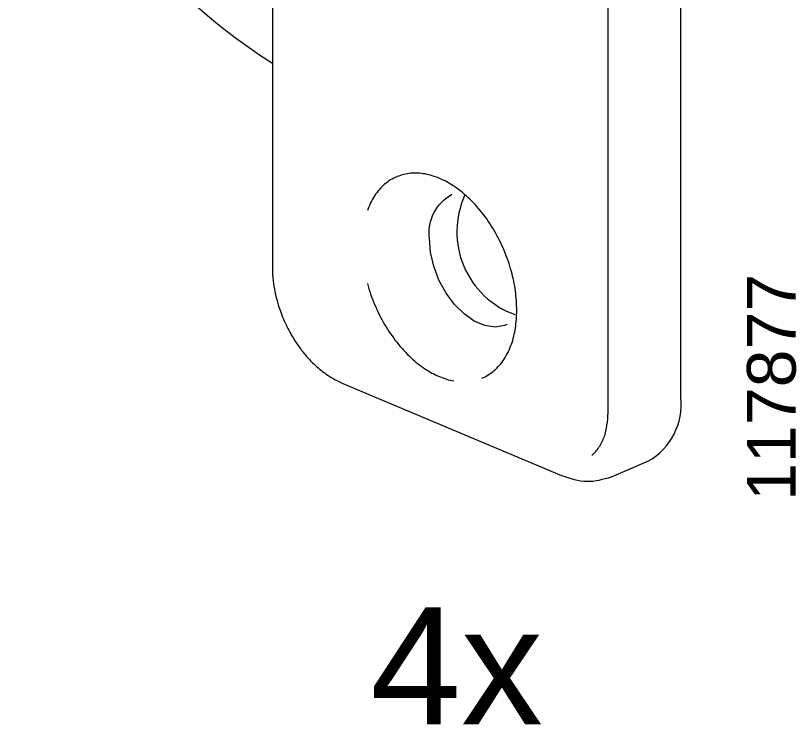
# Model space of a CAD drawing. Header units: metres. Extents: x -0.7 to 7.4, y 0 to 11.2.
# Drawn here: x -0.28743 to -0.2571, y 0.66156 to 0.6891 of the extents above; entities that cross this region are included whole.
import ezdxf

# ---------------------------------------------------------------- set-up
doc = ezdxf.new("R2010")
doc.units = ezdxf.units.M
doc.header["$MEASUREMENT"] = 0
doc.layers.add('PDF3_Geometry_Num_Penna__7', color=7, linetype='Continuous', lineweight=18)
doc.layers.add('PDF3_Text_Num_Penna__7', color=7, linetype='Continuous', lineweight=18)
doc.styles.add('GENERATED_STYLE_1', font='Arial.ttf')

msp = doc.modelspace()

# ---------------------------------------------------------------- linework, layer by layer
at = {"layer": 'PDF3_Geometry_Num_Penna__7', "color": 7, "linetype": 'Continuous', "lineweight": 18, "flags": 128}
for points in [[(-0.2643300898717363, 0.6711617759539843), (-0.2642811595939585, 0.6711817431762065), (-0.2628679670939585, 0.6717798073428731, 0.3011765398331924), (-0.2615967323717363, 0.6742692895650955), (-0.2615967323717362, 0.7195846534539844, 0.2790798484097051), (-0.2644272801495141, 0.7244039153984287), (-0.2729207579272918, 0.7279860209539843, 0.2085315485358412), (-0.2744800357050696, 0.7280447584539843), (-0.2758932634828474, 0.727446800120651)], [(-0.2680155240384029, 0.6783996117873177, 0.03530637182812463), (-0.2681735684828472, 0.6791623173428732, 0.03160740580516051), (-0.2684526157050696, 0.6799698256762066, 0.03334621515142939), (-0.2688431407050696, 0.6807505228984287, 0.03455454408813392), (-0.2693239768161806, 0.6814543145650955, 0.01771235247869211), (-0.2695867962606251, 0.6817605256762066, 0.01907000198768082), (-0.2698630212606251, 0.6820385145650955, 0.04005370031009161), (-0.2704066518161808, 0.682470667342873, 0.04773923977340296), (-0.2709700379272918, 0.682775820120651, 0.05639690187285164), (-0.2715337768161807, 0.6829462117873177, 0.06634001360775348), (-0.2720774073717362, 0.682972670120651, 0.07763827581202257), (-0.2726160990384029, 0.682842495120651, 0.08030453842593581), (-0.2730972879272914, 0.6825451034539839, 0.07203851434316996), (-0.2734878129272917, 0.682094606231762, 0.03040973221983402), (-0.2736409184828475, 0.681823320120651, 0.02902748866470096), (-0.2737668601495142, 0.6815216951206511)], [(-0.2683367282050696, 0.6770914765095398), (-0.2684379754272918, 0.6770537292873177), (-0.2688094504272918, 0.6769986959539843), (-0.2692077365384029, 0.677057962620651), (-0.2696148420939585, 0.6772301181762065), (-0.270012422649514, 0.6775063431762066), (-0.2703846032050696, 0.677875348731762), (-0.2707130393161807, 0.6783202015095399), (-0.2709860893161807, 0.6788218515095399), (-0.2711892893161807, 0.6793591320650954), (-0.2713145254272918, 0.6799077015095398), (-0.2713575643161807, 0.6804435709539843, -0.3072719113105071), (-0.2704802765384029, 0.682155742620651)], [(-0.2774249187606252, 0.6787986740095399, 0.01736294188848338), (-0.2773554215384029, 0.6783654628984288, 0.01685094605080817), (-0.2772725187606251, 0.6780165656762065, 0.02036477925915673), (-0.2771451659828474, 0.6776122823428732, 0.008134311465514672), (-0.277026632649514, 0.677307835120651)], [(-0.2737668954272918, 0.6786863848428732, 0.03186563151013526), (-0.2734878482050696, 0.6778781709539844, 0.03365468491369306), (-0.2730973232050695, 0.6770985320650955, 0.03487260700668701), (-0.2726161343161806, 0.676394387620651, 0.01807015980554844), (-0.2723543732050697, 0.6760878237317619, 0.01907534487069549), (-0.2720774426495142, 0.6758101876206508, 0.03983699480341883), (-0.271534517649514, 0.6753780348428733, 0.0473007056219471), (-0.2709700732050697, 0.6750725292873174, 0.05557664374384707), (-0.2704073926495141, 0.6749021376206505)], [(-0.269324082649514, 0.6750061365095398, 0.0783496125776791), (-0.2688432465384031, 0.6753031753984289, 0.06964794388337403), (-0.2684523687606252, 0.6757547309539843, 0.0299629778125609), (-0.2682996159828472, 0.6760260170650954, 0.0262983928657077), (-0.2681733215384028, 0.6763269365095398, 0.04984477905941019), (-0.2680156298717361, 0.6769555865095398)], [(-0.2767419409828474, 0.6767303378984288, 0.0142143324019984), (-0.2766078854272919, 0.6765056184539844, 0.02008506725475618), (-0.2763644687606252, 0.6761524878984287, 0.02354343982896271), (-0.2760889493161807, 0.6758159378984288, 0.02667485417601462), (-0.2757686270939584, 0.6754924406762065, 0.02621862458475251), (-0.2754123215384029, 0.6752003406762065, 0.03550713497106487), (-0.2750228548717363, 0.6749530434539843, 0.02011501082456927), (-0.2747218648717363, 0.6748075578984287), (-0.2662290926495141, 0.6712250995650955)], [(-0.2650453820939587, 0.6720099595650957, 0.06930848335536961), (-0.2647716265384031, 0.6723242845650956, 0.06599061040017644), (-0.2645726598717363, 0.6727324484539843)]]:
    msp.add_lwpolyline(points, format="xyb", dxfattribs=at)
for points in [[(-0.264423787649514, 0.718985566231762), (-0.264423787649514, 0.6736702023428732)], [(-0.2774565982050696, 0.692085555120651), (-0.2774565982050696, 0.6793435745650954)]]:
    msp.add_lwpolyline(points, dxfattribs=at)
at = {"layer": 'PDF3_Geometry_Num_Penna__7', "color": 7, "linetype": 'Continuous', "lineweight": 18}
for centre, radius, start, end in [((-0.2650232861019985, 0.7068506518560155), 0.02320724919245032, 195.098108611001, 237.6056439836942), ((-0.2668681676776229, 0.6806992181573875), 0.003424360657905745, 155.6655215785251, 250.0912254685641)]:
    msp.add_arc(centre, radius, start, end, dxfattribs=at)
for points in [[(-0.2774566687606251, 0.679289035120651), (-0.2774619604272918, 0.6791295795650955), (-0.277445732649514, 0.6789637740095399), (-0.2774249187606251, 0.6787986740095397)], [(-0.2774538465384029, 0.679343010120651), (-0.2774545520939585, 0.6793246656762066), (-0.2774559632050695, 0.6793070267873178), (-0.2774566687606252, 0.6792890351206512)], [(-0.2679626073717363, 0.6776556034539842), (-0.2679721323717362, 0.6779018423428732), (-0.2679827157050696, 0.6781484340095398), (-0.2680155240384029, 0.6783996117873176)], [(-0.2680156298717363, 0.6769555865095398), (-0.2679824687606251, 0.6771792476206511), (-0.2679722382050696, 0.677417725398429), (-0.2679627132050696, 0.6776554976206512)], [(-0.277026632649514, 0.677307835120651), (-0.276936321538403, 0.6771120434539842), (-0.2768460104272918, 0.6769169573428733), (-0.2767419409828473, 0.676730337898429)], [(-0.264423787649514, 0.6736701317873176), (-0.2644520098717362, 0.6733406373428732), (-0.264480937649514, 0.6730100845650954), (-0.2645726598717362, 0.6727324484539846)], [(-0.2662262704272919, 0.6712237942873176), (-0.2658943065384029, 0.6711179609539842), (-0.2655612843161808, 0.6710131859539843), (-0.265241667649514, 0.6710043665095398)], [(-0.265241667649514, 0.6710043665095399), (-0.2649149954272918, 0.6709951942873177), (-0.2646027870939585, 0.6710858581762066), (-0.2642902259828476, 0.6711779331762064)]]:
    msp.add_open_spline(points, degree=3, dxfattribs=at)

# ---------------------------------------------------------------- texts
at = {"layer": 'PDF3_Text_Num_Penna__7', "color": 7, "linetype": 'Continuous', "lineweight": 18, "insert": (-0.2571042133753493, 0.6702400028984288), "char_height": 0.00189391599093967, "attachment_point": 7, "rotation": 90, "style": 'GENERATED_STYLE_1'}
msp.add_mtext('\\A1;117877', dxfattribs=at)
at = {"layer": 'PDF3_Text_Num_Penna__7', "color": 7, "linetype": 'Continuous', "lineweight": 18, "insert": (-0.2736564054272918, 0.6615563819966586), "char_height": 0.004545458984375, "attachment_point": 7, "style": 'GENERATED_STYLE_1'}
msp.add_mtext('\\A1;4x', dxfattribs=at)

doc.saveas('drawing.dxf')
